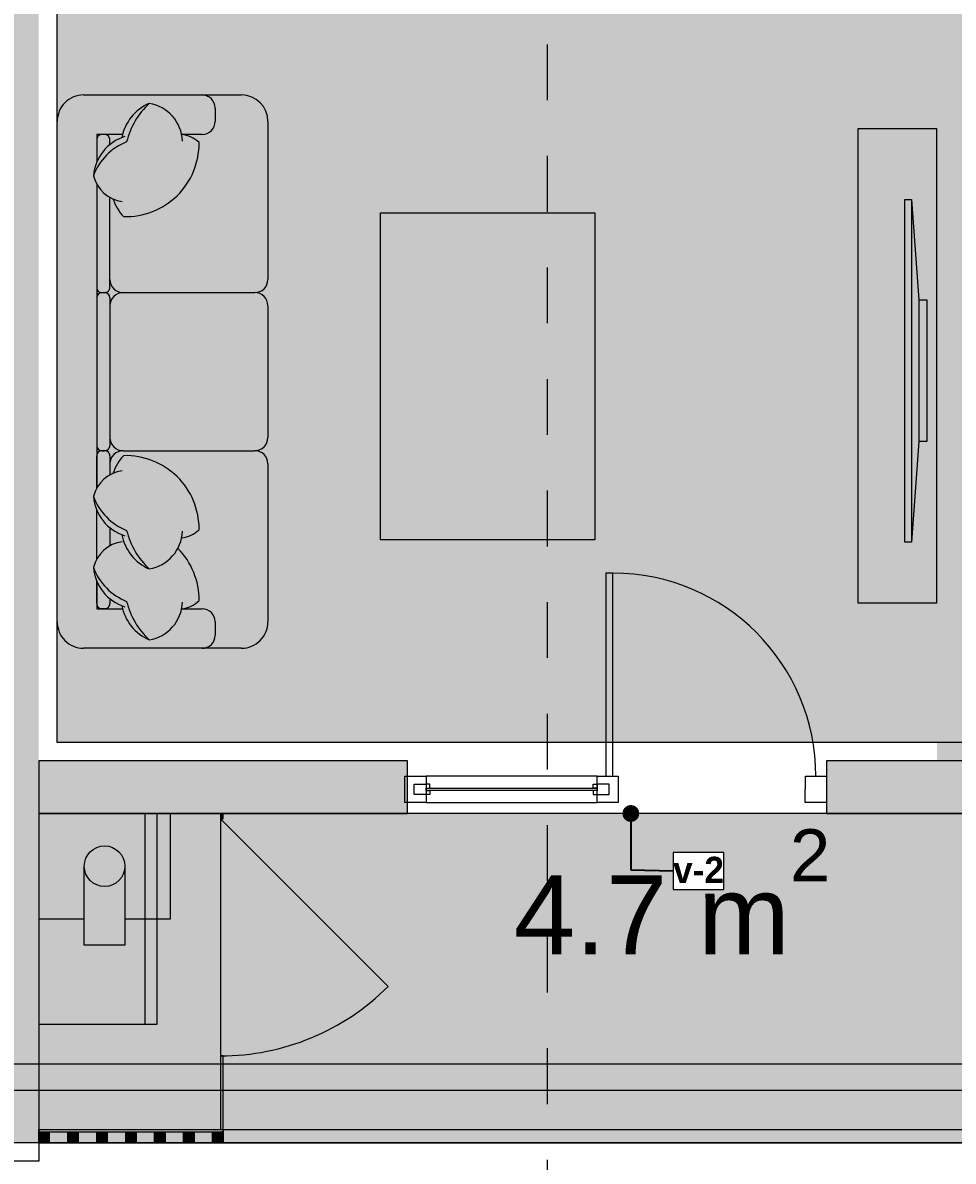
# Model space of a CAD drawing. Header units: millimetres. Extents: x 475206255 to 476720147, y 4620882299 to 4621447368.
# Drawn here: x 475243159 to 475246691, y 4620991020 to 4620995341 of the extents above; entities that cross this region are included whole.
import ezdxf

# ---------------------------------------------------------------- set-up
doc = ezdxf.new("R2010")
doc.units = ezdxf.units.MM
doc.header["$MEASUREMENT"] = 0
doc.set_wipeout_variables(frame=1)
doc.linetypes.add('Dashed', pattern=[423.333333, 211.666667, -211.666667])
for name, color, linetype, lineweight in [('2D Drafting - General_Pen_No__1_Pen_No__7', 7, 'Continuous', 0), ('2D Drafting - General_Pen_No__250_Pen_No__7_Pen_No__250', 7, 'Continuous', 0), ('2D Drafting - General_Pen_No__250_Pen_No__7_Pen_No__7', 7, 'Continuous', 0), ('2D Drafting - General_Pen_No__7_Pen_No__7_Pen_No__7', 7, 'Continuous', 0), ('Doors_Pen_No__7_Pen_No__7_Pen_No__7', 7, 'Continuous', 0), ('G-Anno-Nplt_Pen_No__151', 151, 'Continuous', 0), ('G-Anno-Nplt_Pen_No__4', 7, 'Continuous', 0), ('G-Anno-Nplt_Pen_No__7', 7, 'Continuous', 0), ('gegmebi_Pen_No__1_Pen_No__7', 7, 'Continuous', 0), ('kar-panjara_Pen_No__7_Pen_No__7_Pen_No__7', 7, 'Continuous', 0), ('New_0_Pen_No__7', 7, 'Continuous', 0), ('New_2D Drafting - General_Pen_No__250_Pen_No__7_Pen_No__255', 255, 'Continuous', 0), ('New_2D Drafting - General_Pen_No__30_Pen_No__9_Pen_No__9_Pen_No__255', 255, 'Continuous', 0), ('New_2D Drafting - General_Pen_No__30_Pen_No__9_Pen_No__9_Pen_No__7', 7, 'Continuous', 0), ('New_Annotation - Label_Pen_No__1', 1, 'Continuous', 0), ('New_reg_nak_Pen_No__250', 7, 'Continuous', 0), ('New_reg_nak_Pen_No__7', 7, 'Continuous', 0), ('New_shenobebi_Pen_No__1', 1, 'Continuous', 0), ('New_Structural - Bearing_Pen_No__250', 7, 'Continuous', 0), ('zoma_Pen_No__1', 1, 'Continuous', 0), ('zoma_Pen_No__142', 142, 'Continuous', 0), ('zoma_Pen_No__5_Pen_No__5', 5, 'Continuous', 0)]:
    doc.layers.add(name, color=color, linetype=linetype, lineweight=lineweight)
doc.layers.add('G-Anno-Nplt_Pen_No__254', color=7, linetype='Continuous', lineweight=0, true_color=0xcccccc)
doc.layers.add('New_--aveji_Pen_No__251', color=7, linetype='Continuous', lineweight=0, true_color=0x656565)
doc.layers.add('zoma', color=7, linetype='Continuous')
doc.styles.add('GENERATED_STYLE_1', font='arial.ttf')
doc.styles.add('GENERATED_STYLE_2', font='arial.ttf')
doc.styles.add('GENERATED_STYLE_5', font='')
doc.styles.get('GENERATED_STYLE_5').set_extended_font_data('Avaza', bold=True)
doc.dimstyles.new('GENERATED_STYLE__10', dxfattribs={"dimtxt": 500, "dimasz": 228, "dimexe": 0.18, "dimexo": 3, "dimgap": 0, "dimtad": 1, "dimlfac": 0.001, "dimzin": 0, "dimdsep": 46, "dimtxsty": 'GENERATED_STYLE_2', "dimblk": 'ARROWHEAD_2', "dimblk1": 'ARROWHEAD_2', "dimblk2": 'ARROWHEAD_2', "dimcen": 0.09, "dimclrd": 1, "dimclre": 1, "dimclrt": 1, "dimadec": 0, "dimazin": 0, "dimtfac": 1, "dimtdec": 4, "dimtmove": 0, "dimatfit": 3, "dimfxl": 1, "dimtolj": 1, "dimtzin": 0, "dimarcsym": 0})
doc.dimstyles.new('GENERATED_STYLE__3', dxfattribs={"dimtxt": 200, "dimasz": 64.421331, "dimexe": 0.18, "dimexo": 3, "dimgap": 0, "dimtad": 1, "dimtih": 1, "dimtoh": 1, "dimlfac": 0.001, "dimzin": 0, "dimdsep": 46, "dimtxsty": 'GENERATED_STYLE_2', "dimblk": 'ARROWHEAD_2', "dimblk1": 'ARROWHEAD_2', "dimblk2": 'ARROWHEAD_2', "dimcen": 0.09, "dimclrd": 142, "dimclre": 142, "dimclrt": 142, "dimadec": 0, "dimazin": 0, "dimtfac": 1, "dimtdec": 4, "dimtmove": 0, "dimatfit": 3, "dimfxl": 1, "dimtolj": 1, "dimtzin": 0, "dimarcsym": 0})
doc.dimstyles.new('GENERATED_STYLE__33', dxfattribs={"dimtxt": 0.18, "dimasz": 127.68, "dimexe": 0.18, "dimexo": 0.0625, "dimgap": 0, "dimtad": 0, "dimtih": 1, "dimtoh": 1, "dimdec": 4, "dimzin": 0, "dimdsep": 46, "dimcen": 0.09, "dimadec": 0, "dimazin": 0, "dimtfac": 1, "dimtdec": 4, "dimtmove": 0, "dimatfit": 3, "dimldrblk": 'ARROWHEAD_11', "dimfxl": 1, "dimtolj": 1, "dimtzin": 0, "dimarcsym": 0})
doc.dimstyles.new('GENERATED_STYLE__9', dxfattribs={"dimtxt": 200, "dimasz": 64.421331, "dimexe": 0.18, "dimexo": 3, "dimgap": 0, "dimtad": 1, "dimlfac": 0.001, "dimzin": 0, "dimdsep": 46, "dimtxsty": 'GENERATED_STYLE_2', "dimblk": 'ARROWHEAD_2', "dimblk1": 'ARROWHEAD_2', "dimblk2": 'ARROWHEAD_2', "dimcen": 0.09, "dimclrd": 142, "dimclre": 142, "dimclrt": 142, "dimadec": 0, "dimazin": 0, "dimtfac": 1, "dimtdec": 4, "dimtmove": 0, "dimatfit": 3, "dimfxl": 1, "dimtolj": 1, "dimtzin": 0, "dimarcsym": 0})

# ---------------------------------------------------------------- blocks, each defined once
blk = doc.blocks.new('*D846', base_point=(475826095.8, 4621095193.2))
at = {"layer": 'zoma_Pen_No__142', "color": 142, "linetype": 'Continuous', "lineweight": 0, "transparency": 16777216}
for p, q in [((475240543.8, 4620988819.2), (475240494.9, 4620988734.4)), ((475240519.4, 4620988713.2), (475240519.4, 4620988840.4)), ((475247043.8, 4620988819.2), (475246994.9, 4620988734.4)), ((475247019.4, 4620988713.2), (475247019.4, 4620988840.4)), ((475240519.4, 4620988776.8), (475247019.4, 4620988776.8))]:
    blk.add_line(p, q, dxfattribs=at)
at = {"layer": 'zoma_Pen_No__142', "color": 142, "lineweight": 0, "transparency": 16777216, "char_height": 200, "attachment_point": 7, "style": 'GENERATED_STYLE_2'}
for s, insert in [('\\A1;{\\pql;\\fArial|b0|i0|c204|p0;\\W1.000000;6.50}', (475243502.4, 4620988816.8)), ('\\A1;{\\pql;\\fArial|b0|i0|c204|p0;\\W1.000000;0.40}', (475246461, 4620988816.8))]:
    blk.add_mtext(s, dxfattribs=dict(at, insert=insert))
blk = doc.blocks.new('ARROWHEAD_2')
at = {"color": 0, "linetype": 'Continuous', "lineweight": 0}
for p, q in [((-0.378, -0.655), (0.378, 0.655)), ((0, 0), (-1, 0))]:
    blk.add_line(p, q, dxfattribs=at)
blk = doc.blocks.new('*D880', base_point=(475826095.8, 4621095193.2))
at = {"layer": 'zoma_Pen_No__142', "color": 142, "linetype": 'Continuous', "lineweight": 0, "transparency": 16777216}
for p, q in [((475297678.8, 4621006265.8), (475297594.1, 4621006314.7)), ((475297636.5, 4621006290.2), (475297636.5, 4621006331.7)), ((475297700, 4621006290.2), (475297572.9, 4621006290.2)), ((475297636.5, 4620991090.2), (475297636.5, 4621006290.2)), ((475297594.1, 4620991114.7), (475297678.8, 4620991065.8)), ((475297700, 4620991090.2), (475297572.9, 4620991090.2)), ((475297636.5, 4620991048.8), (475297636.5, 4620991090.2))]:
    blk.add_line(p, q, dxfattribs=at)
at = {"layer": 'zoma_Pen_No__142', "color": 142, "lineweight": 0, "transparency": 16777216, "insert": (475297596.5, 4620998347), "char_height": 200, "attachment_point": 7, "rotation": 90, "style": 'GENERATED_STYLE_2'}
blk.add_mtext('\\A1;{\\pql;\\fArial|b0|i0|c204|p0;\\W1.000000;15.20}', dxfattribs=at)
blk = doc.blocks.new('*D881', base_point=(475826095.8, 4621095193.2))
at = {"layer": 'zoma_Pen_No__142', "color": 142, "linetype": 'Continuous', "lineweight": 0, "transparency": 16777216}
for p, q in [((475296804.9, 4620991514.7), (475296889.7, 4620991465.8)), ((475296910.9, 4620991490.2), (475296783.8, 4620991490.2)), ((475296847.3, 4620991090.2), (475296847.3, 4620991490.2)), ((475296804.9, 4620991114.7), (475296889.7, 4620991065.8)), ((475296910.9, 4620991090.2), (475296783.8, 4620991090.2)), ((475296847.3, 4620991048.8), (475296847.3, 4620991090.2))]:
    blk.add_line(p, q, dxfattribs=at)
at = {"layer": 'zoma_Pen_No__142', "color": 142, "lineweight": 0, "transparency": 16777216, "insert": (475296807.3, 4620990531.9), "char_height": 200, "attachment_point": 7, "rotation": 90, "style": 'GENERATED_STYLE_2'}
blk.add_mtext('\\A1;{\\pql;\\fArial|b0|i0|c204|p0;\\W1.000000;0.40}', dxfattribs=at)
blk = doc.blocks.new('*D882', base_point=(475826095.8, 4621095193.2))
at = {"layer": 'zoma_Pen_No__142', "color": 142, "linetype": 'Continuous', "lineweight": 0, "transparency": 16777216}
for p, q in [((475296910.9, 4620995690.2), (475296783.8, 4620995690.2)), ((475296804.9, 4620995714.7), (475296889.7, 4620995665.8)), ((475296847.3, 4620991490.2), (475296847.3, 4620995690.2)), ((475296804.9, 4620991514.7), (475296889.7, 4620991465.8)), ((475296910.9, 4620991490.2), (475296783.8, 4620991490.2))]:
    blk.add_line(p, q, dxfattribs=at)
at = {"layer": 'zoma_Pen_No__142', "color": 142, "lineweight": 0, "transparency": 16777216, "char_height": 200, "attachment_point": 7, "rotation": 90, "style": 'GENERATED_STYLE_2'}
for s, insert in [('\\A1;{\\pql;\\fArial|b0|i0|c204|p0;\\W1.000000;0.20}', (475296807.3, 4620995131.9)), ('\\A1;{\\pql;\\fArial|b0|i0|c204|p0;\\W1.000000;4.20}', (475296807.3, 4620993323.3))]:
    blk.add_mtext(s, dxfattribs=dict(at, insert=insert))
blk = doc.blocks.new('*D904', base_point=(475826095.8, 4621095193.2))
at = {"layer": 'zoma_Pen_No__1', "color": 1, "linetype": 'Continuous', "lineweight": 0, "transparency": 16777216}
for p, q in [((475295519.4, 4620991090.3), (475295519.4, 4620991237)), ((475295669.4, 4620991003.7), (475295369.4, 4620991176.9)), ((475295744.4, 4620991090.3), (475295294.4, 4620991090.3)), ((475295519.4, 4620981572.1), (475295519.4, 4620991090.3)), ((475295369.4, 4620981658.7), (475295669.4, 4620981485.5)), ((475295744.4, 4620981572.1), (475295294.4, 4620981572.1)), ((475295519.4, 4620981425.4), (475295519.4, 4620981572.1))]:
    blk.add_line(p, q, dxfattribs=at)
at = {"layer": 'zoma_Pen_No__1', "color": 1, "lineweight": 0, "transparency": 16777216, "insert": (475295419.4, 4620985663.9), "char_height": 500, "attachment_point": 7, "rotation": 90, "style": 'GENERATED_STYLE_2'}
blk.add_mtext('\\A1;{\\pql;\\fArial|b0|i0|c204|p0;\\W1.000000;9.52}', dxfattribs=at)
blk = doc.blocks.new('*D1184', base_point=(475826095.8, 4621095193.2))
at = {"layer": 'zoma_Pen_No__142', "color": 142, "linetype": 'Continuous', "lineweight": 0, "transparency": 16777216}
for p, q in [((475240543.8, 4620938966.9), (475240494.9, 4620938882.2)), ((475240519.4, 4620938861), (475240519.4, 4620938988.1)), ((475247043.8, 4620938966.9), (475246994.9, 4620938882.2)), ((475247019.4, 4620938861), (475247019.4, 4620938988.1)), ((475240519.4, 4620938924.6), (475247019.4, 4620938924.6))]:
    blk.add_line(p, q, dxfattribs=at)
at = {"layer": 'zoma_Pen_No__142', "color": 142, "lineweight": 0, "transparency": 16777216, "char_height": 200, "attachment_point": 7, "style": 'GENERATED_STYLE_2'}
for s, insert in [('\\A1;{\\pql;\\fArial|b0|i0|c204|p0;\\W1.000000;6.50}', (475243502.4, 4620938964.6)), ('\\A1;{\\pql;\\fArial|b0|i0|c204|p0;\\W1.000000;0.40}', (475246461, 4620938964.6))]:
    blk.add_mtext(s, dxfattribs=dict(at, insert=insert))
blk = doc.blocks.new('ARROWHEAD_11')
at = {"color": 0, "linetype": 'Continuous', "lineweight": 0}
blk.add_line((0, 0), (-1, 0), dxfattribs=at)
at = {"color": 0, "linetype": 'Continuous', "lineweight": 0, "const_width": 0.25, "flags": 128}
blk.add_lwpolyline([(-0.125, 0, 1), (0.125, 0, 1)], format="xyb", close=True, dxfattribs=at)

msp = doc.modelspace()

# ---------------------------------------------------------------- hatches: boundary and pattern name
at = {"layer": '2D Drafting - General_Pen_No__250_Pen_No__7_Pen_No__7', "linetype": 'Continuous', "lineweight": 0}
for points in [[(475243019.369, 4620999140.216), (475243019.369, 4620991090.259), (475243219.369, 4620991090.259), (475243219.369, 4620999140.216)], [(475246749.343, 4620995905.859), (475246799.405, 4620995905.859), (475246799.405, 4620995807.735), (475246749.343, 4620995807.735), (475246749.343, 4620992540.259), (475246629.343, 4620992540.259), (475246629.343, 4620995905.859)], [(475244619.289, 4620992340.259), (475244619.289, 4620992540.259), (475243219.369, 4620992540.259), (475243219.369, 4620992340.259)], [(475247019.506, 4620992340.259), (475247019.506, 4620992540.259), (475246209.58, 4620992540.259), (475246209.58, 4620992340.259)], [(475243919.369, 4620992340.259), (475243909.369, 4620992340.259), (475243909.369, 4620992320.259), (475243919.369, 4620992320.259)], [(475243919.369, 4620991420.26), (475243909.369, 4620991420.26), (475243909.369, 4620991140.266), (475243919.369, 4620991140.266)], [(475243219.369, 4620991140.259), (475243919.369, 4620991140.259), (475243919.369, 4620991130.259), (475243219.369, 4620991130.259)]]:
    msp.add_hatch(color=7, dxfattribs=at).paths.add_polyline_path(points)
at = {"layer": 'G-Anno-Nplt_Pen_No__151', "linetype": 'Continuous', "lineweight": 0, "true_color": 0x1f2f3f}
msp.add_hatch(color=169, dxfattribs=at).paths.add_polyline_path([(475243289.369, 4620992610.259), (475243289.369, 4620998539.996), (475243689.369, 4620998539.996), (475243689.369, 4620998980.184), (475246949.369, 4620998980.184), (475246949.369, 4620998295.259), (475247869.517, 4620998295.259), (475247869.517, 4620998365.259), (475249079.181, 4620998365.259), (475249079.181, 4620997965.259), (475249449.369, 4620997965.259), (475249519.369, 4620997965.259), (475249519.369, 4620995913.345), (475249449.369, 4620995913.345), (475249449.369, 4620991360.266), (475247489.369, 4620991360.266), (475247489.369, 4620991560.259), (475247289.369, 4620991560.259), (475247289.369, 4620992610.259)])
at = {"layer": 'G-Anno-Nplt_Pen_No__254', "linetype": 'Continuous', "lineweight": 0, "true_color": 0x333333}
msp.add_hatch(color=250, dxfattribs=at).paths.add_polyline_path([(475247019.369, 4620991090.259), (475247019.369, 4620992340.259), (475243219.369, 4620992340.259), (475243219.369, 4620991090.259)])
at = {"layer": 'New_2D Drafting - General_Pen_No__250_Pen_No__7_Pen_No__255', "linetype": 'Continuous', "lineweight": 0}
for points in [[(475243219.369, 4620992340.263), (475243719.369, 4620992340.259), (475243719.365, 4620991940.264), (475243546.38, 4620991940.265), (475243546.379, 4620991840.262), (475243392.353, 4620991840.263), (475243392.354, 4620991940.266), (475243219.365, 4620991940.268)], [(475243219.369, 4620992340.263), (475243669.369, 4620992340.264), (475243669.369, 4620991540.264), (475243219.369, 4620991540.263)]]:
    msp.add_hatch(color=255, dxfattribs=at).paths.add_polyline_path(points)
at = {"layer": 'New_2D Drafting - General_Pen_No__30_Pen_No__9_Pen_No__9_Pen_No__255', "linetype": 'Continuous', "lineweight": 0}
for points in [[(475243219.369, 4620991090.259), (475243219.369, 4620991130.259), (475243259.369, 4620991130.259), (475243259.369, 4620991090.259)], [(475243329.369, 4620991090.259), (475243329.369, 4620991130.259), (475243369.369, 4620991130.259), (475243369.369, 4620991090.259)], [(475243439.369, 4620991090.259), (475243439.369, 4620991130.259), (475243479.369, 4620991130.259), (475243479.369, 4620991090.259)], [(475243549.369, 4620991090.259), (475243549.369, 4620991130.259), (475243589.369, 4620991130.259), (475243589.369, 4620991090.259)], [(475243659.369, 4620991090.259), (475243659.369, 4620991130.259), (475243699.369, 4620991130.259), (475243699.369, 4620991090.259)], [(475243769.369, 4620991090.259), (475243769.369, 4620991130.259), (475243809.369, 4620991130.259), (475243809.369, 4620991090.259)], [(475243879.369, 4620991090.259), (475243879.369, 4620991130.259), (475243919.369, 4620991130.259), (475243919.369, 4620991090.259)]]:
    msp.add_hatch(color=255, dxfattribs=at).paths.add_polyline_path(points)

# ---------------------------------------------------------------- linework, layer by layer
at = {"layer": '2D Drafting - General_Pen_No__1_Pen_No__7', "color": 7, "linetype": 'Continuous', "lineweight": 0, "flags": 128}
msp.add_lwpolyline([(475247019.369, 4620991090.259), (475240519.369, 4620991090.259), (475240519.369, 4620991390.259), (475247019.369, 4620991390.259)], close=True, dxfattribs=at)
at = {"layer": '2D Drafting - General_Pen_No__250_Pen_No__7_Pen_No__250', "color": 7, "linetype": 'Continuous', "lineweight": 0, "flags": 128}
for points in [[(475244619.289, 4620992340.259), (475244619.289, 4620992540.259), (475243219.369, 4620992540.259), (475243219.369, 4620992340.259)], [(475247019.506, 4620992340.259), (475247019.506, 4620992540.259), (475246209.58, 4620992540.259), (475246209.58, 4620992340.259)], [(475243919.369, 4620992340.259), (475243909.369, 4620992340.259), (475243909.369, 4620992320.259), (475243919.369, 4620992320.259)], [(475243919.369, 4620991420.26), (475243909.369, 4620991420.26), (475243909.369, 4620991140.266), (475243919.369, 4620991140.266)], [(475243219.369, 4620991140.259), (475243919.369, 4620991140.259), (475243919.369, 4620991130.259), (475243219.369, 4620991130.259)]]:
    msp.add_lwpolyline(points, close=True, dxfattribs=at)
at = {"layer": '2D Drafting - General_Pen_No__7_Pen_No__7_Pen_No__7', "color": 7, "linetype": 'Continuous', "lineweight": 0, "flags": 128}
msp.add_lwpolyline([(475244689.58, 4620992382.09), (475245339.58, 4620992382.061), (475245339.585, 4620992482), (475244689.585, 4620992482.029)], close=True, dxfattribs=at)
at = {"layer": '2D Drafting - General_Pen_No__7_Pen_No__7_Pen_No__7', "color": 7, "linetype": 'Continuous', "lineweight": 0}
msp.add_arc((475245399.274, 4620992482.008), 770.311, 0.000649, 89.997469, dxfattribs=at)
at = {"layer": 'Doors_Pen_No__7_Pen_No__7_Pen_No__7', "color": 7, "linetype": 'Continuous', "lineweight": 0, "flags": 128}
msp.add_lwpolyline([(475245372.607, 4620992482.009), (475245399.274, 4620992482.008), (475245399.308, 4620993252.319), (475245372.641, 4620993252.32)], close=True, dxfattribs=at)
at = {"layer": 'G-Anno-Nplt_Pen_No__4', "color": 7, "linetype": 'Continuous', "lineweight": 0, "flags": 128}
for points in [[(475243289.369, 4620992610.259), (475243289.369, 4620998539.996), (475243689.369, 4620998539.996), (475243689.369, 4620998980.184), (475246949.369, 4620998980.184), (475246949.369, 4620998295.259), (475247869.517, 4620998295.259), (475247869.517, 4620998365.259), (475249079.181, 4620998365.259), (475249079.181, 4620997965.259), (475249449.369, 4620997965.259), (475249519.369, 4620997965.259), (475249519.369, 4620995913.345), (475249449.369, 4620995913.345), (475249449.369, 4620991360.266), (475247489.369, 4620991360.266), (475247489.369, 4620991560.259), (475247289.369, 4620991560.259), (475247289.369, 4620992610.259)], [(475247019.369, 4620991090.259), (475247019.369, 4620992340.259), (475243219.369, 4620992340.259), (475243219.369, 4620991090.259)]]:
    msp.add_lwpolyline(points, close=True, dxfattribs=at)
at = {"layer": 'gegmebi_Pen_No__1_Pen_No__7', "color": 7, "linetype": 'Continuous', "lineweight": 0, "flags": 128}
for points in [[(475243546.38, 4620991940.265), (475243719.365, 4620991940.264), (475243719.369, 4620992340.259), (475243219.369, 4620992340.263), (475243219.365, 4620991940.268), (475243392.354, 4620991940.266)], [(475243546.382, 4620992140.264), (475243546.379, 4620991840.262), (475243392.353, 4620991840.263), (475243392.356, 4620992140.265)]]:
    msp.add_lwpolyline(points, dxfattribs=at)
at = {"layer": 'kar-panjara_Pen_No__7_Pen_No__7_Pen_No__7', "color": 7, "linetype": 'Continuous', "lineweight": 0, "flags": 128}
for points in [[(475244689.58, 4620992382.09), (475244609.58, 4620992382.093), (475244609.585, 4620992482.093), (475244689.585, 4620992482.09)], [(475244644.584, 4620992452.031), (475244689.584, 4620992452.029), (475244689.583, 4620992437.029), (475244689.582, 4620992427.029), (475244704.582, 4620992427.028), (475244704.582, 4620992412.028), (475244644.582, 4620992412.031)], [(475244704.584, 4620992452.028), (475244689.584, 4620992452.029), (475244689.583, 4620992437.029), (475244704.583, 4620992437.028)], [(475245384.584, 4620992451.998), (475245339.584, 4620992452), (475245339.583, 4620992437), (475245339.582, 4620992427), (475245324.582, 4620992427.001), (475245324.582, 4620992412.001), (475245384.582, 4620992411.998)], [(475245324.584, 4620992452.001), (475245339.584, 4620992452), (475245339.583, 4620992437), (475245324.583, 4620992437.001)], [(475245419.58, 4620992381.997), (475245339.58, 4620992382), (475245339.585, 4620992482), (475245419.585, 4620992481.997)], [(475246209.58, 4620992382.005), (475246129.58, 4620992382.008), (475246129.585, 4620992482.008), (475246209.585, 4620992482.005)], [(475244689.583, 4620992437.029), (475245339.583, 4620992437), (475245339.582, 4620992427), (475244689.582, 4620992427.029)]]:
    msp.add_lwpolyline(points, close=True, dxfattribs=at)
at = {"layer": 'New_--aveji_Pen_No__251', "color": 251, "linetype": 'Continuous', "lineweight": 0, "true_color": 0x656565}
for points in [[(475246329.343, 4620994939.405), (475246329.343, 4620993139.405), (475246629.343, 4620993139.405), (475246629.343, 4620994939.405)], [(475246560.742, 4620993752.008), (475246532.652, 4620993370.732), (475246506.82, 4620993370.732), (475246506.82, 4620994670.732), (475246532.652, 4620994670.732), (475246560.742, 4620994289.457)]]:
    msp.add_lwpolyline(points, close=True, dxfattribs=at)
for points in [[(475246532.652, 4620994670.732), (475246532.652, 4620993370.732)], [(475246560.742, 4620994289.457), (475246590.742, 4620994289.457), (475246590.742, 4620993752.008), (475246560.742, 4620993752.008)]]:
    msp.add_lwpolyline(points, dxfattribs=at)
at = {"layer": 'New_0_Pen_No__7', "color": 7, "linetype": 'Continuous', "lineweight": 0}
for p, q in [((475243389.368, 4620995067.372), (475243989.368, 4620995067.372)), ((475243889.368, 4620995017.372), (475243889.368, 4620994967.372)), ((475243289.367, 4620993067.372), (475243289.368, 4620994967.372)), ((475244089.368, 4620994967.372), (475244089.368, 4620994367.372)), ((475243537.63, 4620994917.372), (475243439.368, 4620994917.372)), ((475243439.368, 4620994917.372), (475243439.368, 4620994812.186)), ((475243469.368, 4620994917.372), (475243459.368, 4620994917.372)), ((475243839.368, 4620994917.372), (475243761.9, 4620994917.372)), ((475243439.368, 4620994897.372), (475243439.368, 4620994812.186)), ((475243489.368, 4620994879.216), (475243489.368, 4620994897.372)), ((475243439.368, 4620994729.004), (475243439.367, 4620993575.088)), ((475243489.368, 4620994337.372), (475243489.368, 4620994678.657)), ((475243459.368, 4620994317.372), (475243469.368, 4620994317.372)), ((475243459.368, 4620994317.372), (475243469.368, 4620994317.372)), ((475243539.368, 4620994317.372), (475244039.368, 4620994317.372)), ((475243489.368, 4620994297.372), (475243489.367, 4620993737.372)), ((475244089.368, 4620994267.372), (475244089.367, 4620993767.372)), ((475243439.367, 4620993575.088), (475243439.367, 4620993697.372)), ((475243469.367, 4620993717.372), (475243459.367, 4620993717.372)), ((475243459.367, 4620993717.372), (475243469.367, 4620993717.372)), ((475243489.367, 4620993697.372), (475243489.367, 4620993625.435)), ((475243539.367, 4620993717.372), (475244039.367, 4620993717.372)), ((475244089.367, 4620993667.372), (475244089.367, 4620993067.372)), ((475243439.367, 4620993305.74), (475243439.367, 4620993491.906)), ((475243489.367, 4620993424.876), (475243489.367, 4620993356.087)), ((475243439.367, 4620993137.372), (475243439.367, 4620993222.558)), ((475243439.367, 4620993222.558), (475243439.367, 4620993117.372)), ((475243489.367, 4620993155.528), (475243489.367, 4620993137.372)), ((475243439.367, 4620993117.372), (475243537.629, 4620993117.372)), ((475243469.367, 4620993117.372), (475243459.367, 4620993117.372)), ((475243761.899, 4620993117.372), (475243839.367, 4620993117.372)), ((475243889.367, 4620993067.372), (475243889.367, 4620993017.372)), ((475243989.367, 4620992967.372), (475243389.367, 4620992967.372))]:
    msp.add_line(p, q, dxfattribs=at)
msp.add_lwpolyline([(475245330.762, 4620993379.444), (475244517.015, 4620993379.445), (475244517.016, 4620994620.15), (475245330.764, 4620994620.149)], close=True, dxfattribs=at)
for centre, radius, start, end in [((475243389.368, 4620994967.372), 100, 89.999951, 179.999951), ((475243708.921, 4620994873.071), 176.927, 113.315102, 169.361285), ((475243837.835, 4620994820.238), 293.149, 132.736722, 166.350791), ((475243614.296, 4620994886.843), 150.728, 2.067124, 80.607106), ((475243839.368, 4620995017.372), 50, 359.999951, 89.999951), ((475243989.368, 4620994967.372), 100, 359.999951, 89.999951), ((475243839.368, 4620994967.372), 50, 269.999951, 359.999951), ((475243596.668, 4620994747.014), 170.267, 107.271314, 175.466774), ((475243459.368, 4620994897.372), 20, 89.99995, 179.999951), ((475243469.368, 4620994897.372), 20, 359.999951, 89.999952), ((475243749.477, 4620994804.979), 113.183, 46.111551, 83.709701), ((475243634.171, 4620994683.979), 220.903, 111.568205, 159.740571), ((475243549.832, 4620994883.739), 278.124, 268.284967, 0.578884), ((475243553.405, 4620994792.254), 130.403, 194.106346, 262.23193), ((475243656.874, 4620994719.088), 161.732, 196.77923, 224.494426), ((475243539.368, 4620994367.372), 50, 179.999951, 269.999951), ((475244039.368, 4620994367.372), 50, 269.999952, 359.999951), ((475243459.368, 4620994337.372), 20, 179.999951, 269.999952), ((475243459.368, 4620994297.372), 20, 89.999952, 179.999951), ((475243469.368, 4620994337.372), 20, 269.99995, 359.999951), ((475243469.368, 4620994297.372), 20, 359.999951, 89.99995), ((475243539.368, 4620994267.372), 50, 89.999951, 179.999951), ((475244039.368, 4620994267.372), 50, 359.999951, 89.999951), ((475243459.367, 4620993737.372), 20, 179.999949, 269.999952), ((475243469.367, 4620993737.372), 20, 269.999951, 359.999953), ((475243539.367, 4620993767.372), 50, 179.999951, 269.999951), ((475244039.367, 4620993767.372), 50, 269.999951, 359.999951), ((475243459.367, 4620993697.372), 20, 89.99995, 179.999951), ((475243469.367, 4620993697.372), 20, 359.999951, 89.999952), ((475243539.367, 4620993667.372), 50, 89.999951, 179.999952), ((475243656.874, 4620993585.004), 161.732, 135.505477, 163.220672), ((475243549.83, 4620993420.353), 278.124, 359.421019, 91.714936), ((475244039.367, 4620993667.372), 50, 359.999951, 89.999951), ((475243553.404, 4620993511.839), 130.403, 97.767972, 165.893557), ((475243634.17, 4620993620.113), 220.903, 200.259331, 248.431698), ((475243596.667, 4620993557.078), 170.267, 184.533129, 252.728589), ((475243708.92, 4620993431.021), 176.927, 190.638618, 246.6848), ((475243837.834, 4620993483.854), 293.149, 193.649112, 227.26318), ((475243614.295, 4620993417.249), 150.728, 279.392797, 357.932779), ((475243749.475, 4620993499.113), 113.183, 276.290202, 313.888351), ((475243553.403, 4620993242.491), 130.403, 97.767973, 165.893557), ((475243549.83, 4620993151.005), 278.124, 359.421019, 44.711684), ((475243634.17, 4620993350.765), 220.903, 200.259331, 248.431698), ((475243596.667, 4620993287.73), 170.267, 184.533129, 252.728588), ((475243459.367, 4620993137.372), 20, 179.999951, 269.999952), ((475243469.367, 4620993137.372), 20, 269.99995, 359.999953), ((475243837.834, 4620993214.505), 293.149, 193.649112, 227.26318), ((475243614.295, 4620993147.901), 150.728, 279.392797, 357.932779), ((475243749.475, 4620993229.765), 113.183, 276.290202, 313.888351), ((475243708.919, 4620993161.673), 176.927, 190.638618, 246.6848), ((475243839.367, 4620993067.372), 50, 359.999952, 89.999951), ((475243389.367, 4620993067.372), 100, 179.999951, 269.999951), ((475243989.367, 4620993067.372), 100, 269.999951, 359.999952), ((475243839.367, 4620993017.372), 50, 269.999951, 359.999952)]:
    msp.add_arc(centre, radius, start, end, dxfattribs=at)
at = {"layer": 'New_2D Drafting - General_Pen_No__30_Pen_No__9_Pen_No__9_Pen_No__7', "color": 7, "linetype": 'Continuous', "lineweight": 0, "flags": 128}
for points in [[(475243219.369, 4620991090.259), (475243219.369, 4620991130.259), (475243259.369, 4620991130.259), (475243259.369, 4620991090.259)], [(475243329.369, 4620991090.259), (475243329.369, 4620991130.259), (475243369.369, 4620991130.259), (475243369.369, 4620991090.259)], [(475243439.369, 4620991090.259), (475243439.369, 4620991130.259), (475243479.369, 4620991130.259), (475243479.369, 4620991090.259)], [(475243549.369, 4620991090.259), (475243549.369, 4620991130.259), (475243589.369, 4620991130.259), (475243589.369, 4620991090.259)], [(475243659.369, 4620991090.259), (475243659.369, 4620991130.259), (475243699.369, 4620991130.259), (475243699.369, 4620991090.259)], [(475243769.369, 4620991090.259), (475243769.369, 4620991130.259), (475243809.369, 4620991130.259), (475243809.369, 4620991090.259)], [(475243879.369, 4620991090.259), (475243879.369, 4620991130.259), (475243919.369, 4620991130.259), (475243919.369, 4620991090.259)]]:
    msp.add_lwpolyline(points, close=True, dxfattribs=at)
at = {"layer": 'New_reg_nak_Pen_No__250', "color": 7, "linetype": 'Continuous', "lineweight": 0}
for p, q in [((475243623.891, 4620991540.264), (475243623.891, 4620992340.264)), ((475243909.369, 4620992320.259), (475243909.369, 4620991420.26))]:
    msp.add_line(p, q, dxfattribs=at)
at = {"layer": 'New_reg_nak_Pen_No__250', "color": 7, "linetype": 'Continuous', "lineweight": 0, "flags": 128}
for points in [[(475243219.369, 4620992340.263), (475243219.369, 4620991540.263), (475243669.369, 4620991540.264), (475243669.369, 4620992340.264)], [(475247019.369, 4620991090.266), (475243919.369, 4620991090.266), (475243919.369, 4620991140.266), (475247019.369, 4620991140.266)]]:
    msp.add_lwpolyline(points, close=True, dxfattribs=at)
at = {"layer": 'New_reg_nak_Pen_No__250', "color": 7, "linetype": 'Continuous', "lineweight": 0}
msp.add_circle((475243469.369, 4620992140.263), 77.013, dxfattribs=at)
at = {"layer": 'New_reg_nak_Pen_No__7', "color": 7, "linetype": 'Continuous', "lineweight": 0, "flags": 128}
msp.add_lwpolyline([(475243219.369, 4620991090.259), (475243219.369, 4620991020.605), (475243019.369, 4620991020.605), (475243019.369, 4620991090.266)], dxfattribs=at)
at = {"layer": 'New_shenobebi_Pen_No__1', "color": 1, "linetype": 'Dashed', "lineweight": 0}
msp.add_lwpolyline([(475245151.342, 4620986580.832), (475245151.342, 4621009874.053)], dxfattribs=at)
at = {"layer": 'New_Structural - Bearing_Pen_No__250', "color": 7, "linetype": 'Continuous', "lineweight": 0}
msp.add_line((475243909.357, 4620992320.26), (475244545.756, 4620991683.86), dxfattribs=at)
msp.add_arc((475243909.369, 4620992320.248), 899.988, 270, 315, dxfattribs=at)
at = {"layer": 'zoma_Pen_No__5_Pen_No__5', "color": 5, "linetype": 'Continuous', "lineweight": 0}
msp.add_line((475229338.818, 4620991290.259), (475299168.647, 4620991290.259), dxfattribs=at)

# ---------------------------------------------------------------- texts
at = {"layer": 'G-Anno-Nplt_Pen_No__7', "color": 7, "lineweight": 0, "insert": (475245022.877, 4620991805.259), "char_height": 300, "attachment_point": 7, "style": 'GENERATED_STYLE_1'}
msp.add_mtext('{\\fArial|b0|i0|c204|p0;4.7 m{\\H0.66x;\\S2^  ;}}', dxfattribs=at)

# ---------------------------------------------------------------- dimensions: what is measured, and where the dimension line sits
at = {"layer": 'zoma', "color": 142, "linetype": 'Continuous', "lineweight": 0}
for base, p1, p2, picture, middle in [((475297636.458, 4621006290.231), (475231619.434, 4620991090.231), (475231619.434, 4621006290.231), '*D880', (475297496.458, 4620998682.058)), ((475296847.329, 4620995690.229), (475231619.434, 4620991490.231), (475295519.441, 4620995690.229), '*D882', (475296707.329, 4620993582.226)), ((475296847.329, 4620991490.231), (475231619.434, 4620991090.231), (475231619.434, 4620991490.231), '*D881', (475296707.329, 4620990790.81))]:
    dim = msp.add_linear_dim(base=base, p1=p1, p2=p2, angle=90, dimstyle='GENERATED_STYLE__9', dxfattribs=at)
    dim.commit()
    dim.dimension.update_dxf_attribs({"geometry": picture, "text_midpoint": middle, "dimtype": 160, "text_rotation": 90})
for base, picture, middle in [((475247019.369, 4620988776.8), '*D846', (475243761.365, 4620988916.8)), ((475247019.369, 4620938924.566), '*D1184', (475243761.365, 4620939064.566))]:
    dim = msp.add_linear_dim(base=base, p1=(475240519.369, 4621006027.167), p2=(475247019.369, 4621006027.167), dimstyle='GENERATED_STYLE__3', dxfattribs=at)
    dim.commit()
    dim.dimension.update_dxf_attribs({"geometry": picture, "text_midpoint": middle, "dimtype": 160})
at = {"layer": 'zoma', "color": 1, "linetype": 'Continuous', "lineweight": 0}
dim = msp.add_linear_dim(base=(475295519.441, 4620991090.259), p1=(475295519.441, 4620981572.142), p2=(475231619.434, 4620991090.259), angle=90, dimstyle='GENERATED_STYLE__10', dxfattribs=at)
dim.commit()
dim.dimension.update_dxf_attribs({"geometry": '*D904', "text_midpoint": (475295169.441, 4620986311.191), "dimtype": 160, "text_rotation": 90})

# ---------------------------------------------------------------- next in the draw order: wipeouts: each hides what was drawn before it
at = {"color": 1, "linetype": 'Continuous', "lineweight": 0, "ltscale": 23226830681.69279}
msp.add_wipeout([(475245627.425, 4620992051.479), (475245820.366, 4620992051.479), (475245820.366, 4620992192.655), (475245627.425, 4620992192.655)], dxfattribs=at).dxf.layer = 'New_Annotation - Label_Pen_No__1'

# ---------------------------------------------------------------- next in the draw order: linework, layer by layer
at = {"layer": 'New_Annotation - Label_Pen_No__1', "color": 1, "linetype": 'Continuous', "lineweight": 0, "flags": 128}
msp.add_lwpolyline([(475245627.425, 4620992051.479), (475245820.366, 4620992051.479), (475245820.366, 4620992192.655), (475245627.425, 4620992192.655), (475245627.425, 4620992051.479)], close=True, dxfattribs=at)

# ---------------------------------------------------------------- next in the draw order: texts
at = {"layer": 'New_Annotation - Label_Pen_No__1', "color": 1, "linetype": 'Continuous', "lineweight": 0, "insert": (475245627.425, 4620992125.95), "char_height": 100, "attachment_point": 4, "style": 'GENERATED_STYLE_5'}
msp.add_mtext('\\A1;{\\pql;\\fAvaza|b1|i0|c0|p0;\\W1.000000;v-\\fAvaza|b1|i0|c0|p0;\\W1.000000;2}', dxfattribs=at)

# ---------------------------------------------------------------- next in the draw order: leaders
at = {"layer": 'New_Annotation - Label_Pen_No__1', "color": 1, "linetype": 'Continuous', "lineweight": 0, "annotation_type": 0, "has_hookline": 1, "hookline_direction": 0, "text_width": 200.541}
msp.add_leader([(475245467.14, 4620992340.259), (475245467.14, 4620992125.95), (475245627.425, 4620992122.067)], dimstyle='GENERATED_STYLE__33', dxfattribs=at)

doc.saveas('drawing.dxf')
